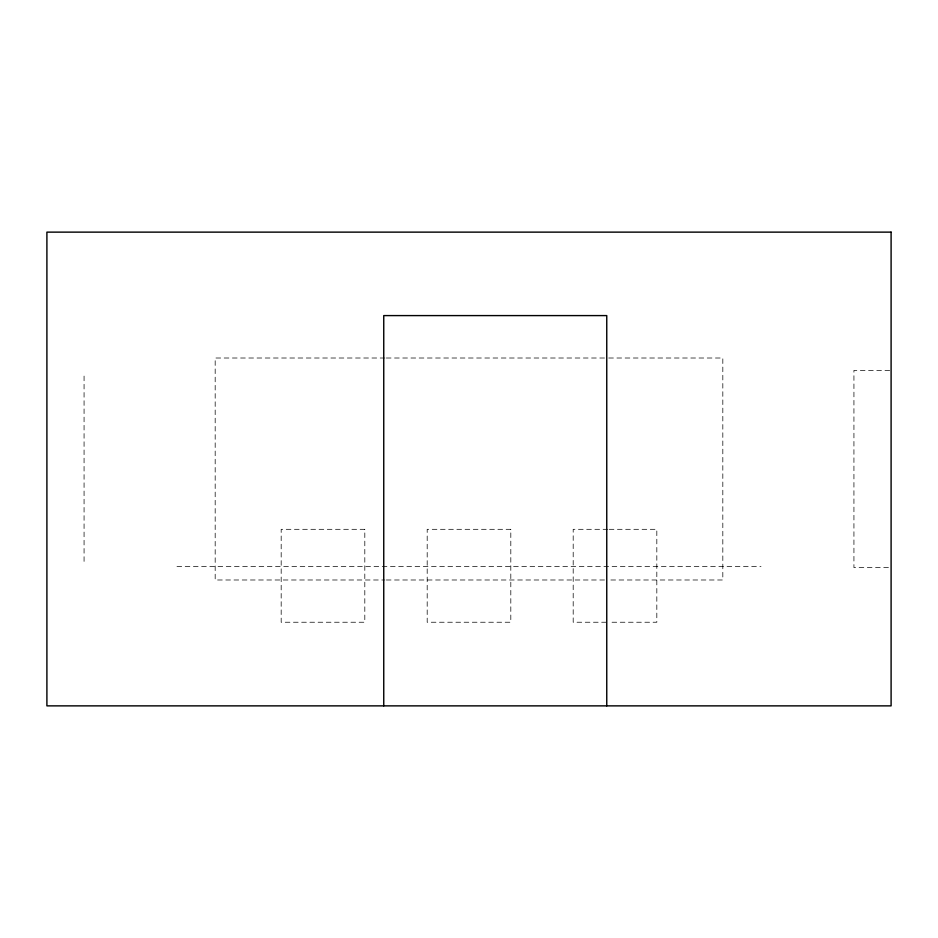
<?xml version="1.0" encoding="UTF-8"?>
<svg xmlns="http://www.w3.org/2000/svg" width="938" height="938" viewBox="0 0 938 938"><rect width="100%" height="100%" fill="white"/><g stroke="black" fill="none" stroke-linecap="round" stroke-linejoin="round"><path stroke-width="0.7" stroke-dasharray="4.69 3.52" d="M384.873 358.011L215.177 358.011L215.177 579.989L384.873 579.989M386.339 358.011L607.249 358.011M608.715 358.011L722.823 358.011L722.823 579.989L608.715 579.989M889.67 370.416L853.932 370.416L853.932 567.584L889.67 567.584M607.789 529.313L573.188 529.313L573.188 622.234L607.789 622.234M609.231 529.313L656.823 529.313L656.823 622.234L609.231 622.234M176.989 566.482L761.011 566.482M386.339 579.989L607.249 579.989M84.068 376.079L84.068 561.921M364.812 529.313L281.177 529.313L281.177 622.234L364.812 622.234L364.812 529.313M510.811 529.313L427.189 529.313L427.189 622.234L510.811 622.234L510.811 529.313"/><path stroke-width="1.41" d="M606.757 705.868L606.757 315.59L383.748 315.59L383.748 705.868M891.1 232.132L46.9 232.132L46.9 705.868L891.1 705.868L891.1 232.132"/></g></svg>
